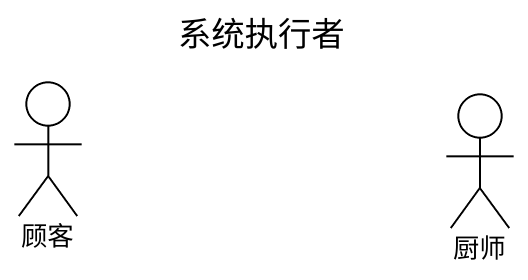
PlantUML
@startuml
title 系统执行者
actor 顾客
actor 厨师
@enduml
